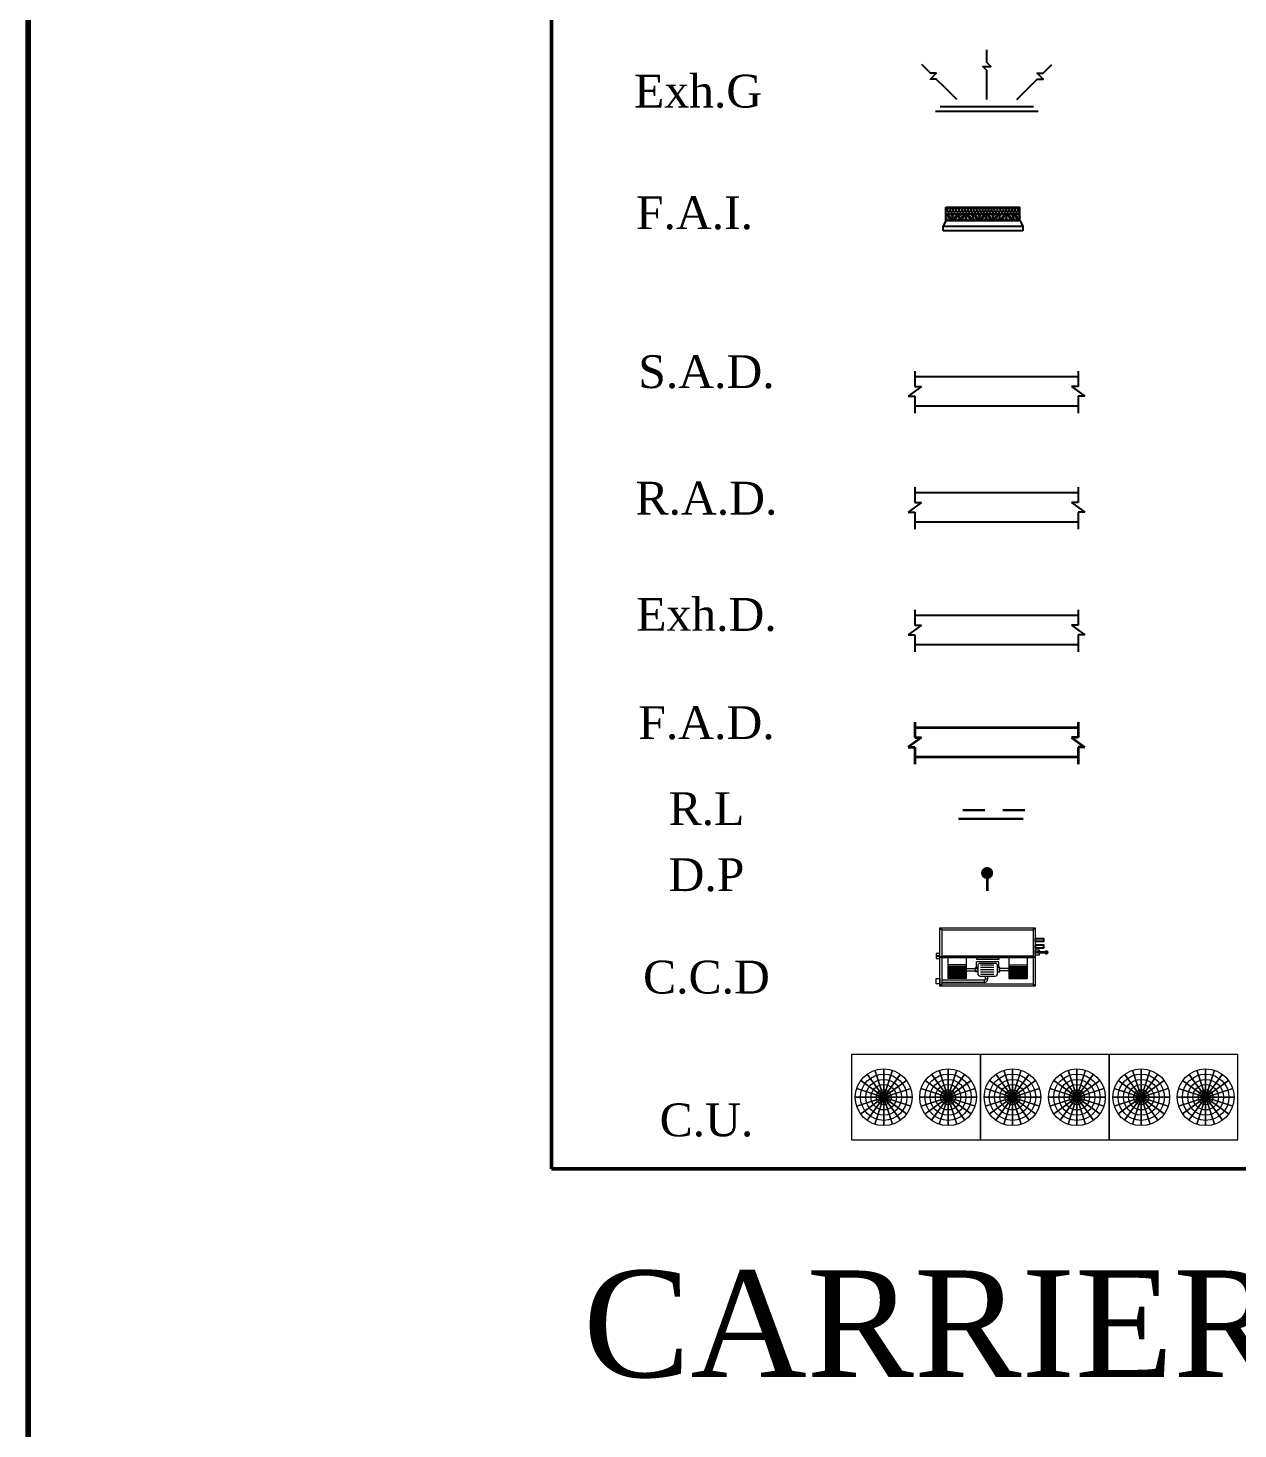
# Model space of a CAD drawing. Extents: x 594 to 813, y 174 to 240.
# Drawn here: x 791.53 to 798.34, y 217 to 224.89 of the extents above; entities that cross this region are included whole.
import ezdxf

# ---------------------------------------------------------------- set-up
doc = ezdxf.new("R2010")
doc.units = 0
doc.header["$MEASUREMENT"] = 0
for name, pattern in [('DASHDOT', [25.4, 12.7, -6.35, 0, -6.35]), ('DASHED', [19.05, 12.7, -6.35]), ('HIDDEN', [0.375, 0.25, -0.125]), ('HIDDEN-Z', [3, 2, -1])]:
    doc.linetypes.add(name, pattern=pattern)
doc.layers.get('0').update_dxf_attribs({"linetype": 'CONTINUOUS', "lineweight": 30})
for name, color, linetype in [('01_AC-EQUIP', 206, 'CONTINUOUS'), ('03_AC-S.DUCT', 5, 'CONTINUOUS'), ('04_AC-R.DUCT', 6, 'CONTINUOUS'), ('AC-GRILLES', 2, 'CONTINUOUS'), ('AC.EQUIPMENT', 31, 'CONTINUOUS'), ('M-CH-WP-R', 40, 'HIDDEN-Z'), ('M-CH-WP-S', 142, 'CONTINUOUS'), ('S-DUCT', 4, 'CONTINUOUS')]:
    doc.layers.add(name, color=color, linetype=linetype)
for name, color, linetype, lineweight in [('04-AC_F.A.DUCT', 4, 'CONTINUOUS', 35), ('A-SHEET-2', 1, 'CONTINUOUS', 50), ('AC-TEXT', 15, 'CONTINUOUS', 30), ('AC.REF(R). PIPING', 94, 'DASHED', 30), ('AC.REF(S). PIPING', 3, 'CONTINUOUS', 30), ('AREA', 42, 'CONTINUOUS', 18), ('UG-BORDER', 20, 'CONTINUOUS', 80), ('WIRRING', 252, 'CONTINUOUS', 13)]:
    doc.layers.add(name, color=color, linetype=linetype, lineweight=lineweight)
doc.styles.add('AC', font='romans.shx', dxfattribs={"height": 0.2})

# ---------------------------------------------------------------- blocks, each defined once
blk = doc.blocks.new('ARR03B')
at = {"color": 21}
blk.add_lwpolyline([(0, 0), (-2, 0), (-3.5, 0), (-4, 0.5), (-4, -0.5), (-4.5, 0), (-6, 0)], dxfattribs=at)
blk = doc.blocks.new('A$C41BB26E9')
at = {"layer": 'AC-GRILLES', "color": 6}
for p, q in [((-0.3, 0), (0.3, 0)), ((-0.33, -0.03), (0.33, -0.03))]:
    blk.add_line(p, q, dxfattribs=at)
at = {"layer": 'AC-GRILLES', "color": 6, "extrusion": (0, 0, -1)}
for p, xscale, yscale, zscale, rotation in [((0, 0.0469), -0.0531601422881067, 0.0531601422843551, -0.0531601422881067, 90), ((0.194, 0.0469), 0.0531601422881824, 0.0531601422881824, -0.0531601422850641, 225), ((-0.194, 0.0469), -0.0531601422881824, 0.0531601422843551, -0.0531601422881824, 134.9999999999999)]:
    blk.add_blockref('ARR03B', p, dxfattribs=dict(at, xscale=xscale, yscale=yscale, zscale=zscale, rotation=rotation))
blk = doc.blocks.new('A$C1B2736B6')
at = {"layer": 'S-DUCT', "lineweight": -2}
for points in [[(-0.3438, 0.0632, -0.070676), (-0.3505, 0.0738, -0.070676), (-0.34, 0.067, -0.226676), (-0.3365, 0.0658, -0.226676), (-0.3353, 0.0623, -0.070676), (-0.3286, 0.0518, -0.070676), (-0.3391, 0.0586, -0.477908)], [(-0.3042, 0.0632, -0.477908), (-0.3089, 0.0586, -0.070676), (-0.3195, 0.0518, -0.070676), (-0.3127, 0.0623, -0.477908), (-0.308, 0.067, -0.070676), (-0.2975, 0.0738, -0.070676)], [(-0.2731, 0.0632, -0.477908), (-0.2778, 0.0586, -0.070676), (-0.2884, 0.0518, -0.070676), (-0.2816, 0.0623, -0.477908), (-0.2769, 0.067, -0.070676), (-0.2664, 0.0738, -0.070676)], [(-0.2505, 0.0632, 0.477908), (-0.2458, 0.0586, 0.070676), (-0.2353, 0.0518, 0.070676), (-0.242, 0.0623, 0.477908), (-0.2467, 0.067, 0.070676), (-0.2573, 0.0738, 0.070676)], [(-0.2194, 0.0632, 0.477908), (-0.2147, 0.0586, 0.070676), (-0.2042, 0.0518, 0.070676), (-0.211, 0.0623, 0.477908), (-0.2157, 0.067, 0.070676), (-0.2262, 0.0738, 0.070676)], [(-0.1799, 0.0632, 0.070676), (-0.1731, 0.0738, 0.070676), (-0.1837, 0.067, 0.226676), (-0.1871, 0.0658, 0.226676), (-0.1884, 0.0623, 0.070676), (-0.1951, 0.0518, 0.070676), (-0.1846, 0.0586, 0.477908)], [(-0.1573, 0.0632, -0.070676), (-0.164, 0.0738, -0.070676), (-0.1535, 0.067, -0.226676), (-0.15, 0.0658, -0.226676), (-0.1488, 0.0623, -0.070676), (-0.142, 0.0518, -0.070676), (-0.1526, 0.0586, -0.477908)], [(-0.1177, 0.0632, -0.477908), (-0.1224, 0.0586, -0.070676), (-0.1329, 0.0518, -0.070676), (-0.1262, 0.0623, -0.477908), (-0.1215, 0.067, -0.070676), (-0.1109, 0.0738, -0.070676)], [(-0.0866, 0.0632, -0.477908), (-0.0913, 0.0586, -0.070676), (-0.1018, 0.0518, -0.070676), (-0.0951, 0.0623, -0.477908), (-0.0904, 0.067, -0.070676), (-0.0799, 0.0738, -0.070676)], [(-0.064, 0.0632, 0.477908), (-0.0593, 0.0586, 0.070676), (-0.0488, 0.0518, 0.070676), (-0.0555, 0.0623, 0.477908), (-0.0602, 0.067, 0.070676), (-0.0707, 0.0738, 0.070676)], [(-0.0329, 0.0632, 0.477908), (-0.0282, 0.0586, 0.070676), (-0.0177, 0.0518, 0.070676), (-0.0244, 0.0623, 0.477908), (-0.0291, 0.067, 0.070676), (-0.0397, 0.0738, 0.070676)]]:
    blk.add_hatch(color=4, dxfattribs=at).paths.add_polyline_path(points)
at = {"layer": 'S-DUCT', "color": 4}
for p, q in [((-0.3544, 0.0472), (-0.3544, 0.1088)), ((-0.3493, 0.0996), (-0.3544, 0.1025)), ((-0.3493, 0.0917), (-0.3544, 0.0888)), ((-0.3534, 0.0783), (-0.3544, 0.0789)), ((-0.3544, 0.0783), (-0.0131, 0.0783)), ((-0.3425, 0.1036), (-0.3493, 0.0996)), ((-0.3493, 0.0996), (-0.3493, 0.0917)), ((-0.3425, 0.0878), (-0.3493, 0.0917)), ((-0.3425, 0.0799), (-0.3453, 0.0783)), ((-0.3425, 0.1088), (-0.3425, 0.1036)), ((-0.3357, 0.0996), (-0.3425, 0.1036)), ((-0.3357, 0.0917), (-0.3425, 0.0878)), ((-0.3425, 0.0878), (-0.3425, 0.0799)), ((-0.3397, 0.0783), (-0.3425, 0.0799)), ((-0.3289, 0.1036), (-0.3357, 0.0996)), ((-0.3357, 0.0996), (-0.3357, 0.0917)), ((-0.3289, 0.0878), (-0.3357, 0.0917)), ((-0.3289, 0.0799), (-0.3316, 0.0783)), ((-0.3289, 0.1088), (-0.3289, 0.1036)), ((-0.322, 0.0996), (-0.3289, 0.1036)), ((-0.322, 0.0917), (-0.3289, 0.0878)), ((-0.3289, 0.0878), (-0.3289, 0.0799)), ((-0.3261, 0.0783), (-0.3289, 0.0799)), ((-0.3152, 0.1036), (-0.322, 0.0996)), ((-0.322, 0.0996), (-0.322, 0.0917)), ((-0.3152, 0.0878), (-0.322, 0.0917)), ((-0.3152, 0.0799), (-0.318, 0.0783)), ((-0.3152, 0.1088), (-0.3152, 0.1036)), ((-0.3084, 0.0996), (-0.3152, 0.1036)), ((-0.3084, 0.0917), (-0.3152, 0.0878)), ((-0.3152, 0.0878), (-0.3152, 0.0799)), ((-0.3125, 0.0783), (-0.3152, 0.0799)), ((-0.3016, 0.1036), (-0.3084, 0.0996)), ((-0.3084, 0.0996), (-0.3084, 0.0917)), ((-0.3016, 0.0878), (-0.3084, 0.0917)), ((-0.3016, 0.0799), (-0.3043, 0.0783)), ((-0.3016, 0.1088), (-0.3016, 0.1036)), ((-0.2948, 0.0996), (-0.3016, 0.1036)), ((-0.2948, 0.0917), (-0.3016, 0.0878)), ((-0.3016, 0.0878), (-0.3016, 0.0799)), ((-0.2988, 0.0783), (-0.3016, 0.0799)), ((-0.2879, 0.1036), (-0.2948, 0.0996)), ((-0.2948, 0.0996), (-0.2948, 0.0917)), ((-0.2879, 0.0878), (-0.2948, 0.0917)), ((-0.2879, 0.0799), (-0.2907, 0.0783)), ((-0.2879, 0.1088), (-0.2879, 0.1036)), ((-0.2811, 0.0996), (-0.2879, 0.1036)), ((-0.2811, 0.0917), (-0.2879, 0.0878)), ((-0.2879, 0.0878), (-0.2879, 0.0799)), ((-0.2852, 0.0783), (-0.2879, 0.0799)), ((-0.2743, 0.1036), (-0.2811, 0.0996)), ((-0.2811, 0.0996), (-0.2811, 0.0917)), ((-0.2743, 0.0878), (-0.2811, 0.0917)), ((-0.2743, 0.0799), (-0.2771, 0.0783)), ((-0.2743, 0.1088), (-0.2743, 0.1036)), ((-0.2675, 0.0996), (-0.2743, 0.1036)), ((-0.2675, 0.0917), (-0.2743, 0.0878)), ((-0.2743, 0.0878), (-0.2743, 0.0799)), ((-0.2715, 0.0783), (-0.2743, 0.0799)), ((-0.2607, 0.1036), (-0.2675, 0.0996)), ((-0.2675, 0.0996), (-0.2675, 0.0917)), ((-0.2607, 0.0878), (-0.2675, 0.0917)), ((-0.2607, 0.0799), (-0.2634, 0.0783)), ((-0.2607, 0.1088), (-0.2607, 0.1036)), ((-0.2538, 0.0996), (-0.2607, 0.1036)), ((-0.2538, 0.0917), (-0.2607, 0.0878)), ((-0.2607, 0.0878), (-0.2607, 0.0799)), ((-0.2579, 0.0783), (-0.2607, 0.0799)), ((-0.247, 0.1036), (-0.2538, 0.0996)), ((-0.2538, 0.0996), (-0.2538, 0.0917)), ((-0.247, 0.0878), (-0.2538, 0.0917)), ((-0.247, 0.0799), (-0.2498, 0.0783)), ((-0.247, 0.1088), (-0.247, 0.1036)), ((-0.2402, 0.0996), (-0.247, 0.1036)), ((-0.2402, 0.0917), (-0.247, 0.0878)), ((-0.247, 0.0878), (-0.247, 0.0799)), ((-0.2443, 0.0783), (-0.247, 0.0799)), ((-0.2334, 0.1036), (-0.2402, 0.0996)), ((-0.2402, 0.0996), (-0.2402, 0.0917)), ((-0.2334, 0.0878), (-0.2402, 0.0917)), ((-0.2334, 0.0799), (-0.2361, 0.0783)), ((-0.2334, 0.1088), (-0.2334, 0.1036)), ((-0.2266, 0.0996), (-0.2334, 0.1036)), ((-0.2266, 0.0917), (-0.2334, 0.0878)), ((-0.2334, 0.0878), (-0.2334, 0.0799)), ((-0.2306, 0.0783), (-0.2334, 0.0799)), ((-0.2197, 0.1036), (-0.2266, 0.0996)), ((-0.2266, 0.0996), (-0.2266, 0.0917)), ((-0.2197, 0.0878), (-0.2266, 0.0917)), ((-0.2197, 0.0799), (-0.2225, 0.0783)), ((-0.2197, 0.1088), (-0.2197, 0.1036)), ((-0.2129, 0.0996), (-0.2197, 0.1036)), ((-0.2129, 0.0917), (-0.2197, 0.0878)), ((-0.2197, 0.0878), (-0.2197, 0.0799)), ((-0.217, 0.0783), (-0.2197, 0.0799)), ((-0.2061, 0.1036), (-0.2129, 0.0996)), ((-0.2129, 0.0996), (-0.2129, 0.0917)), ((-0.2061, 0.0878), (-0.2129, 0.0917)), ((-0.2061, 0.0799), (-0.2089, 0.0783)), ((-0.2061, 0.1088), (-0.2061, 0.1036)), ((-0.1993, 0.0996), (-0.2061, 0.1036)), ((-0.1993, 0.0917), (-0.2061, 0.0878)), ((-0.2061, 0.0878), (-0.2061, 0.0799)), ((-0.2033, 0.0783), (-0.2061, 0.0799)), ((-0.1925, 0.1036), (-0.1993, 0.0996)), ((-0.1993, 0.0996), (-0.1993, 0.0917)), ((-0.1925, 0.0878), (-0.1993, 0.0917)), ((-0.1925, 0.0799), (-0.1952, 0.0783)), ((-0.1925, 0.1088), (-0.1925, 0.1036)), ((-0.1856, 0.0996), (-0.1925, 0.1036)), ((-0.1856, 0.0917), (-0.1925, 0.0878)), ((-0.1925, 0.0878), (-0.1925, 0.0799)), ((-0.1897, 0.0783), (-0.1925, 0.0799)), ((-0.1788, 0.1036), (-0.1856, 0.0996)), ((-0.1856, 0.0996), (-0.1856, 0.0917)), ((-0.1788, 0.0878), (-0.1856, 0.0917)), ((-0.1788, 0.0799), (-0.1816, 0.0783)), ((-0.1788, 0.1088), (-0.1788, 0.1036)), ((-0.172, 0.0996), (-0.1788, 0.1036)), ((-0.172, 0.0917), (-0.1788, 0.0878)), ((-0.1788, 0.0878), (-0.1788, 0.0799)), ((-0.1761, 0.0783), (-0.1788, 0.0799)), ((-0.1652, 0.1036), (-0.172, 0.0996)), ((-0.172, 0.0996), (-0.172, 0.0917)), ((-0.1652, 0.0878), (-0.172, 0.0917)), ((-0.1652, 0.0799), (-0.1679, 0.0783)), ((-0.1652, 0.1088), (-0.1652, 0.1036)), ((-0.1584, 0.0996), (-0.1652, 0.1036)), ((-0.1584, 0.0917), (-0.1652, 0.0878)), ((-0.1652, 0.0878), (-0.1652, 0.0799)), ((-0.1624, 0.0783), (-0.1652, 0.0799)), ((-0.1515, 0.1036), (-0.1584, 0.0996)), ((-0.1584, 0.0996), (-0.1584, 0.0917)), ((-0.1515, 0.0878), (-0.1584, 0.0917)), ((-0.1515, 0.0799), (-0.1543, 0.0783)), ((-0.1515, 0.1088), (-0.1515, 0.1036)), ((-0.1447, 0.0996), (-0.1515, 0.1036)), ((-0.1447, 0.0917), (-0.1515, 0.0878)), ((-0.1515, 0.0878), (-0.1515, 0.0799)), ((-0.1488, 0.0783), (-0.1515, 0.0799)), ((-0.1379, 0.1036), (-0.1447, 0.0996)), ((-0.1447, 0.0996), (-0.1447, 0.0917)), ((-0.1379, 0.0878), (-0.1447, 0.0917)), ((-0.1379, 0.0799), (-0.1407, 0.0783)), ((-0.1379, 0.1088), (-0.1379, 0.1036)), ((-0.1311, 0.0996), (-0.1379, 0.1036)), ((-0.1311, 0.0917), (-0.1379, 0.0878)), ((-0.1379, 0.0878), (-0.1379, 0.0799)), ((-0.1351, 0.0783), (-0.1379, 0.0799)), ((-0.1243, 0.1036), (-0.1311, 0.0996)), ((-0.1311, 0.0996), (-0.1311, 0.0917)), ((-0.1243, 0.0878), (-0.1311, 0.0917)), ((-0.1243, 0.0799), (-0.127, 0.0783)), ((-0.1243, 0.1088), (-0.1243, 0.1036)), ((-0.1174, 0.0996), (-0.1243, 0.1036)), ((-0.1174, 0.0917), (-0.1243, 0.0878)), ((-0.1243, 0.0878), (-0.1243, 0.0799)), ((-0.1215, 0.0783), (-0.1243, 0.0799)), ((-0.1106, 0.1036), (-0.1174, 0.0996)), ((-0.1174, 0.0996), (-0.1174, 0.0917)), ((-0.1106, 0.0878), (-0.1174, 0.0917)), ((-0.1106, 0.0799), (-0.1134, 0.0783)), ((-0.1106, 0.1088), (-0.1106, 0.1036)), ((-0.1038, 0.0996), (-0.1106, 0.1036)), ((-0.1038, 0.0917), (-0.1106, 0.0878)), ((-0.1106, 0.0878), (-0.1106, 0.0799)), ((-0.1079, 0.0783), (-0.1106, 0.0799)), ((-0.097, 0.1036), (-0.1038, 0.0996)), ((-0.1038, 0.0996), (-0.1038, 0.0917)), ((-0.097, 0.0878), (-0.1038, 0.0917)), ((-0.097, 0.0799), (-0.0997, 0.0783)), ((-0.097, 0.1088), (-0.097, 0.1036)), ((-0.0902, 0.0996), (-0.097, 0.1036)), ((-0.0902, 0.0917), (-0.097, 0.0878)), ((-0.097, 0.0878), (-0.097, 0.0799)), ((-0.0942, 0.0783), (-0.097, 0.0799)), ((-0.0833, 0.1036), (-0.0902, 0.0996)), ((-0.0902, 0.0996), (-0.0902, 0.0917)), ((-0.0833, 0.0878), (-0.0902, 0.0917)), ((-0.0833, 0.0799), (-0.0861, 0.0783)), ((-0.0833, 0.1088), (-0.0833, 0.1036)), ((-0.0765, 0.0996), (-0.0833, 0.1036)), ((-0.0765, 0.0917), (-0.0833, 0.0878)), ((-0.0833, 0.0878), (-0.0833, 0.0799)), ((-0.0806, 0.0783), (-0.0833, 0.0799)), ((-0.0697, 0.1036), (-0.0765, 0.0996)), ((-0.0765, 0.0996), (-0.0765, 0.0917)), ((-0.0697, 0.0878), (-0.0765, 0.0917)), ((-0.0697, 0.0799), (-0.0725, 0.0783)), ((-0.0697, 0.1088), (-0.0697, 0.1036)), ((-0.0629, 0.0996), (-0.0697, 0.1036)), ((-0.0629, 0.0917), (-0.0697, 0.0878)), ((-0.0697, 0.0878), (-0.0697, 0.0799)), ((-0.0669, 0.0783), (-0.0697, 0.0799)), ((-0.0561, 0.1036), (-0.0629, 0.0996)), ((-0.0629, 0.0996), (-0.0629, 0.0917)), ((-0.0561, 0.0878), (-0.0629, 0.0917)), ((-0.0561, 0.0799), (-0.0588, 0.0783)), ((-0.0561, 0.1088), (-0.0561, 0.1036)), ((-0.0492, 0.0996), (-0.0561, 0.1036)), ((-0.0492, 0.0917), (-0.0561, 0.0878)), ((-0.0561, 0.0878), (-0.0561, 0.0799)), ((-0.0533, 0.0783), (-0.0561, 0.0799)), ((-0.0424, 0.1036), (-0.0492, 0.0996)), ((-0.0492, 0.0996), (-0.0492, 0.0917)), ((-0.0424, 0.0878), (-0.0492, 0.0917)), ((-0.0424, 0.0799), (-0.0452, 0.0783)), ((-0.0424, 0.1088), (-0.0424, 0.1036)), ((-0.0356, 0.0996), (-0.0424, 0.1036)), ((-0.0356, 0.0917), (-0.0424, 0.0878)), ((-0.0424, 0.0878), (-0.0424, 0.0799)), ((-0.0397, 0.0783), (-0.0424, 0.0799)), ((-0.0288, 0.1036), (-0.0356, 0.0996)), ((-0.0356, 0.0996), (-0.0356, 0.0917)), ((-0.0288, 0.0878), (-0.0356, 0.0917)), ((-0.0288, 0.0799), (-0.0315, 0.0783)), ((-0.0288, 0.1088), (-0.0288, 0.1036)), ((-0.022, 0.0996), (-0.0288, 0.1036)), ((-0.022, 0.0917), (-0.0288, 0.0878)), ((-0.0288, 0.0878), (-0.0288, 0.0799)), ((-0.026, 0.0783), (-0.0288, 0.0799)), ((-0.0151, 0.1036), (-0.022, 0.0996)), ((-0.022, 0.0996), (-0.022, 0.0917)), ((-0.0151, 0.0878), (-0.022, 0.0917)), ((-0.0151, 0.0799), (-0.0179, 0.0783)), ((-0.0151, 0.1088), (-0.0151, 0.1036)), ((-0.0131, 0.1024), (-0.0151, 0.1036)), ((-0.0131, 0.089), (-0.0151, 0.0878)), ((-0.0151, 0.0878), (-0.0151, 0.0799)), ((-0.0131, 0.0788), (-0.0151, 0.0799)), ((-0.0131, 0.0472), (-0.0131, 0.1088)), ((-0.3544, 0.0472), (-0.3675, 0.021)), ((-0.3675, 0), (-0.3675, 0.021)), ((-0.3675, 0.021), (0, 0.021)), ((0, 0), (-0.3675, 0)), ((-0.0131, 0.0472), (-0.3544, 0.0472)), ((-0.0131, 0.0472), (0, 0.021)), ((0, 0.021), (0, 0))]:
    blk.add_line(p, q, dxfattribs=at)
at = {"layer": 'S-DUCT', "color": 4, "lineweight": -2}
for p, q in [((-0.3544, 0.1088), (-0.0131, 0.1088)), ((-0.3544, 0.0783), (-0.0137, 0.0783)), ((-0.3544, 0.0472), (-0.0137, 0.0472)), ((-0.2002, 0.0472), (-0.0137, 0.0472))]:
    blk.add_line(p, q, dxfattribs=at)
at = {"layer": 'S-DUCT', "color": 4, "lineweight": -2, "ltscale": 0.2}
for p, q in [((-0.1997, 0.0472), (-0.3544, 0.0472)), ((-0.0137, 0.0472), (-0.2002, 0.0472)), ((-0.0137, 0.0472), (-0.2002, 0.0472))]:
    blk.add_line(p, q, dxfattribs=at)
at = {"layer": 'S-DUCT', "color": 4, "lineweight": -2}
for centre in [(-0.3396, 0.0628), (-0.3085, 0.0628), (-0.2774, 0.0628), (-0.2463, 0.0628), (-0.2152, 0.0628), (-0.1841, 0.0628), (-0.153, 0.0628), (-0.1219, 0.0628), (-0.0908, 0.0628), (-0.0598, 0.0628), (-0.0287, 0.0628)]:
    blk.add_circle(centre, 0.0155, dxfattribs=at)
for centre, radius, start, end in [((-0.3101, 0.0923), 0.0445, 204.54997, 220.72086), ((-0.369, 0.0333), 0.0445, 49.27914, 65.45003), ((-0.3396, 0.0628), 0.00427, 353.91298, 96.08702), ((-0.3085, 0.0628), 0.00427, 83.91298, 186.08702), ((-0.279, 0.0333), 0.0445, 114.54997, 130.72086), ((-0.3379, 0.0923), 0.0445, 319.27914, 335.45003), ((-0.2774, 0.0628), 0.00427, 83.91298, 186.08702), ((-0.2479, 0.0333), 0.0445, 114.54997, 130.72086), ((-0.3069, 0.0923), 0.0445, 319.27914, 335.45003), ((-0.2758, 0.0333), 0.0445, 49.27914, 65.45003), ((-0.2168, 0.0923), 0.0445, 204.54997, 220.72086), ((-0.2463, 0.0628), 0.00427, 353.91298, 96.08702), ((-0.2447, 0.0333), 0.0445, 49.27914, 65.45003), ((-0.1857, 0.0923), 0.0445, 204.54997, 220.72086), ((-0.2152, 0.0628), 0.00427, 353.91298, 96.08702), ((-0.1841, 0.0628), 0.00427, 83.91298, 186.08702), ((-0.1546, 0.0333), 0.0445, 114.54997, 130.72086), ((-0.2136, 0.0923), 0.0445, 319.27914, 335.45003), ((-0.1235, 0.0923), 0.0445, 204.54997, 220.72086), ((-0.1825, 0.0333), 0.0445, 49.27914, 65.45003), ((-0.153, 0.0628), 0.00427, 353.91298, 96.08702), ((-0.1219, 0.0628), 0.00427, 83.91298, 186.08702), ((-0.0925, 0.0333), 0.0445, 114.54997, 130.72086), ((-0.1514, 0.0923), 0.0445, 319.27914, 335.45003), ((-0.0908, 0.0628), 0.00427, 83.91298, 186.08702), ((-0.0614, 0.0333), 0.0445, 114.54997, 130.72086), ((-0.1203, 0.0923), 0.0445, 319.27914, 335.45003), ((-0.0892, 0.0333), 0.0445, 49.27914, 65.45003), ((-0.0303, 0.0923), 0.0445, 204.54997, 220.72086), ((-0.0598, 0.0628), 0.00427, 353.91298, 96.08702), ((-0.0581, 0.0333), 0.0445, 49.27914, 65.45003), ((0.0008, 0.0923), 0.0445, 204.54997, 220.72086), ((-0.0287, 0.0628), 0.00427, 353.91298, 96.08702), ((-0.3396, 0.0628), 0.00427, 173.91298, 276.08702), ((-0.3101, 0.0923), 0.0445, 229.27914, 245.45003), ((-0.369, 0.0333), 0.0445, 24.54997, 40.72086), ((-0.279, 0.0333), 0.0445, 139.27914, 155.45003), ((-0.3379, 0.0923), 0.0445, 294.54997, 310.72086), ((-0.3085, 0.0628), 0.00427, 263.91298, 6.08702), ((-0.2479, 0.0333), 0.0445, 139.27914, 155.45003), ((-0.3069, 0.0923), 0.0445, 294.54997, 310.72086), ((-0.2774, 0.0628), 0.00427, 263.91298, 6.08702), ((-0.2463, 0.0628), 0.00427, 173.91298, 276.08702), ((-0.2168, 0.0923), 0.0445, 229.27914, 245.45003), ((-0.2758, 0.0333), 0.0445, 24.54997, 40.72086), ((-0.2152, 0.0628), 0.00427, 173.91298, 276.08702), ((-0.1857, 0.0923), 0.0445, 229.27914, 245.45003), ((-0.2447, 0.0333), 0.0445, 24.54997, 40.72086), ((-0.1546, 0.0333), 0.0445, 139.27914, 155.45003), ((-0.2136, 0.0923), 0.0445, 294.54997, 310.72086), ((-0.1841, 0.0628), 0.00427, 263.91298, 6.08702), ((-0.153, 0.0628), 0.00427, 173.91298, 276.08702), ((-0.1235, 0.0923), 0.0445, 229.27914, 245.45003), ((-0.1825, 0.0333), 0.0445, 24.54997, 40.72086), ((-0.0925, 0.0333), 0.0445, 139.27914, 155.45003), ((-0.1514, 0.0923), 0.0445, 294.54997, 310.72086), ((-0.1219, 0.0628), 0.00427, 263.91298, 6.08702), ((-0.0614, 0.0333), 0.0445, 139.27914, 155.45003), ((-0.1203, 0.0923), 0.0445, 294.54997, 310.72086), ((-0.0908, 0.0628), 0.00427, 263.91298, 6.08702), ((-0.0598, 0.0628), 0.00427, 173.91298, 276.08702), ((-0.0303, 0.0923), 0.0445, 229.27914, 245.45003), ((-0.0892, 0.0333), 0.0445, 24.54997, 40.72086), ((-0.0287, 0.0628), 0.00427, 173.91298, 276.08702), ((0.0008, 0.0923), 0.0445, 229.27914, 245.45003), ((-0.0581, 0.0333), 0.0445, 24.54997, 40.72086)]:
    blk.add_arc(centre, radius, start, end, dxfattribs=at)
blk = doc.blocks.new('A$C79D946D2')
at = {"layer": '01_AC-EQUIP', "color": 1, "lineweight": 20}
for p, q in [((0.071, 0.696), (0.05, 0.696)), ((0.06, 0.703), (0.06, 0.689)), ((1.175, 0.696), (1.196, 0.696)), ((1.186, 0.703), (1.186, 0.689)), ((1.199, 0.355), (0.046, 0.355)), ((0.071, 0.355), (0.05, 0.355)), ((0.06, 0.362), (0.06, 0.348)), ((1.173, 0.365), (0.073, 0.365)), ((1.173, 0.345), (0.073, 0.345)), ((0.142, 0.345), (0.142, 0.094)), ((0.363, 0.345), (0.363, 0.094)), ((0.49, 0.345), (0.49, 0.324)), ((0.757, 0.345), (0.757, 0.324)), ((0.882, 0.345), (0.882, 0.094)), ((1.104, 0.345), (1.104, 0.094)), ((1.175, 0.355), (1.196, 0.355)), ((1.186, 0.362), (1.186, 0.348)), ((0.363, 0.262), (0.142, 0.262)), ((0.363, 0.241), (0.142, 0.241)), ((0.363, 0.224), (0.142, 0.224)), ((0.363, 0.213), (0.142, 0.213)), ((0.363, 0.203), (0.142, 0.203)), ((0.363, 0.192), (0.142, 0.192)), ((0.363, 0.183), (0.142, 0.183)), ((0.363, 0.175), (0.142, 0.175)), ((0.363, 0.215), (0.503, 0.215)), ((0.363, 0.187), (0.503, 0.187)), ((0.757, 0.324), (0.49, 0.324)), ((0.757, 0.295), (0.49, 0.295)), ((0.49, 0.227), (0.49, 0.295)), ((0.536, 0.261), (0.7, 0.261)), ((0.536, 0.233), (0.7, 0.233)), ((0.536, 0.205), (0.7, 0.205)), ((0.536, 0.177), (0.7, 0.177)), ((0.757, 0.227), (0.757, 0.295)), ((0.882, 0.215), (0.77, 0.215)), ((0.882, 0.187), (0.77, 0.187)), ((0.882, 0.262), (1.104, 0.262)), ((0.882, 0.241), (1.104, 0.241)), ((0.882, 0.224), (1.104, 0.224)), ((0.882, 0.213), (1.104, 0.213)), ((0.882, 0.203), (1.104, 0.203)), ((0.882, 0.192), (1.104, 0.192)), ((0.882, 0.183), (1.104, 0.183)), ((0.882, 0.175), (1.104, 0.175)), ((0.046, 0.076), (0.046, 0.076)), ((0.046, 0.048), (0.046, 0.048)), ((0.071, 0.016), (0.05, 0.016)), ((0.06, 0.023), (0.06, 0.009)), ((0.582, 0.076), (0.073, 0.076)), ((0.582, 0.048), (0.073, 0.048)), ((0.363, 0.165), (0.142, 0.165)), ((0.363, 0.154), (0.142, 0.154)), ((0.363, 0.144), (0.142, 0.144)), ((0.363, 0.135), (0.142, 0.135)), ((0.363, 0.127), (0.142, 0.127)), ((0.363, 0.12), (0.142, 0.12)), ((0.363, 0.115), (0.142, 0.115)), ((0.363, 0.11), (0.142, 0.11)), ((0.363, 0.107), (0.142, 0.107)), ((0.363, 0.103), (0.142, 0.103)), ((0.363, 0.1), (0.142, 0.1)), ((0.363, 0.098), (0.142, 0.098)), ((0.363, 0.094), (0.142, 0.094)), ((0.536, 0.149), (0.7, 0.149)), ((0.582, 0.076), (0.582, 0.048)), ((0.596, 0.09), (0.596, 0.124)), ((0.596, 0.09), (0.624, 0.09)), ((0.624, 0.09), (0.624, 0.124)), ((0.882, 0.165), (1.104, 0.165)), ((0.882, 0.154), (1.104, 0.154)), ((0.882, 0.144), (1.104, 0.144)), ((0.882, 0.135), (1.104, 0.135)), ((0.882, 0.127), (1.104, 0.127)), ((0.882, 0.12), (1.104, 0.12)), ((0.882, 0.115), (1.104, 0.115)), ((0.882, 0.11), (1.104, 0.11)), ((0.882, 0.107), (1.104, 0.107)), ((0.882, 0.103), (1.104, 0.103)), ((0.882, 0.1), (1.104, 0.1)), ((0.882, 0.098), (1.104, 0.098)), ((0.882, 0.094), (1.104, 0.094)), ((1.175, 0.016), (1.196, 0.016)), ((1.186, 0.023), (1.186, 0.009))]:
    blk.add_line(p, q, dxfattribs=at)
at = {"layer": '01_AC-EQUIP', "color": 1, "linetype": 'DASHDOT', "lineweight": 20}
for p, q in [((0.363, 0.175), (0.142, 0.175)), ((0.882, 0.175), (1.104, 0.175))]:
    blk.add_line(p, q, dxfattribs=at)
at = {"layer": '01_AC-EQUIP', "color": 1, "lineweight": 20}
for points in [[(1.199, 0.71), (1.199, 0), (0.046, 0), (0.046, 0.71)], [(0.046, 0.365), (0.046, 0.71), (1.199, 0.71), (1.199, 0.365)], [(0.073, 0.365), (0.073, 0.684), (1.173, 0.684), (1.173, 0.365)], [(1.173, 0.345), (1.173, 0.027), (0.073, 0.027), (0.073, 0.345)]]:
    blk.add_lwpolyline(points, dxfattribs=at)
for points in [[(0, 0.335), (0.046, 0.335), (0.046, 0.398), (0, 0.398)], [(1.246, 0.378), (1.199, 0.378), (1.199, 0.441), (1.246, 0.441)], [(0.503, 0.175), (0.477, 0.175), (0.477, 0.227), (0.503, 0.227)], [(0.744, 0.175), (0.77, 0.175), (0.77, 0.227), (0.744, 0.227)], [(0, 0.095), (0.046, 0.095), (0.046, 0.032), (0, 0.032)]]:
    blk.add_lwpolyline(points, close=True, dxfattribs=at)
blk.add_lwpolyline([(0.531, 0.124), (0.716, 0.124, 0.414214), (0.744, 0.152), (0.744, 0.25, 0.414214), (0.716, 0.278), (0.531, 0.278, 0.414214), (0.503, 0.25), (0.503, 0.152, 0.414214)], format="xyb", close=True, dxfattribs=at)
for centre in [(0.023, 0.368), (1.223, 0.411)]:
    blk.add_circle(centre, 0.0098, dxfattribs=at)
for radius in [0.014, 0.042]:
    blk.add_arc((0.582, 0.09), radius, 270.0006, 0.0006, dxfattribs=at)
at = {"layer": '01_AC-EQUIP', "color": 1, "lineweight": 20, "extrusion": (0, 0, -1)}
for centre, major_axis, start_param, end_param in [((0.06, 0.696), (0.00835, 0), 4.712389, 10.995574), ((0.06, 0.696), (0.00474, 0), -1.570796, 4.712389), ((0.06, 0.355), (0.00835, 0), 4.712389, 10.995574), ((0.06, 0.355), (0.00474, 0), -1.570796, 4.712389), ((0.06, 0.016), (0.00835, 0), 4.712389, 10.995574), ((0.06, 0.016), (0.00474, 0), -1.570796, 4.712389)]:
    blk.add_ellipse(centre, major_axis=major_axis, ratio=0.646018, start_param=start_param, end_param=end_param, dxfattribs=at)
at = {"layer": '01_AC-EQUIP', "color": 1, "lineweight": 20}
for centre, major_axis, start_param, end_param in [((1.186, 0.696), (-0.00835, 0), 4.712389, 10.995574), ((1.186, 0.696), (-0.00474, 0), -1.570796, 4.712389), ((1.186, 0.355), (-0.00835, 0), 4.712389, 10.995574), ((1.186, 0.355), (-0.00474, 0), -1.570796, 4.712389), ((1.186, 0.016), (-0.00835, 0), 4.712389, 10.995574), ((1.186, 0.016), (-0.00474, 0), -1.570796, 4.712389)]:
    blk.add_ellipse(centre, major_axis=major_axis, ratio=0.646018, start_param=start_param, end_param=end_param, dxfattribs=at)
at = {"layer": '04-AC_F.A.DUCT', "color": 4}
blk.add_line((1.334, 0.411), (1.223, 0.411), dxfattribs=at)
at = {"layer": '04-AC_F.A.DUCT', "color": 4, "const_width": 0.0265}
blk.add_lwpolyline([(1.332, 0.424, 1), (1.337, 0.398, 1)], format="xyb", close=True, dxfattribs=at)
at = {"layer": 'M-CH-WP-R', "color": 6, "linetype": 'ByBlock', "ltscale": 1.5}
blk.add_lwpolyline([(1.199, 0.577), (1.199, 0.545), (1.305, 0.545), (1.305, 0.577)], close=True, dxfattribs=at)
at = {"layer": 'M-CH-WP-S', "color": 5, "linetype": 'ByBlock', "ltscale": 1.5}
blk.add_lwpolyline([(1.199, 0.498), (1.199, 0.466), (1.305, 0.466), (1.305, 0.498)], close=True, dxfattribs=at)
blk = doc.blocks.new('WEWE')
at = {"layer": '04-AC_F.A.DUCT', "lineweight": 0}
for p, q in [((1045.926, -331.56), (1045.516, -332.124)), ((1045.926, -332.124), (1045.516, -331.56)), ((1045.516, -332.124), (1045.926, -331.56)), ((1045.516, -331.56), (1045.926, -332.124)), ((1045.829, -331.51), (1045.613, -332.174)), ((1045.829, -332.174), (1045.613, -331.51)), ((1045.613, -332.174), (1045.829, -331.51)), ((1045.613, -331.51), (1045.829, -332.174)), ((1045.721, -331.493), (1045.721, -332.191)), ((1045.721, -332.191), (1045.721, -331.493)), ((1046.053, -331.734), (1045.389, -331.95)), ((1046.053, -331.95), (1045.389, -331.734)), ((1045.389, -331.95), (1046.053, -331.734)), ((1045.389, -331.734), (1046.053, -331.95)), ((1046.003, -331.637), (1045.438, -332.047)), ((1046.003, -332.047), (1045.438, -331.637)), ((1045.438, -332.047), (1046.003, -331.637)), ((1045.438, -331.637), (1046.003, -332.047)), ((1046.07, -331.842), (1045.372, -331.842)), ((1045.372, -331.842), (1046.07, -331.842))]:
    blk.add_line(p, q, dxfattribs=at)
for radius in [0.349, 0.285, 0.22, 0.156, 0.0916, 0.0273]:
    blk.add_circle((1045.721, -331.842), radius, dxfattribs=at)
blk = doc.blocks.new('SSF')
at = {"layer": 'WIRRING', "color": 3, "ltscale": 0.02}
blk.add_lwpolyline([(1050.662, -334.494), (1049.212, -334.494), (1049.212, -335.454), (1050.662, -335.454)], close=True, dxfattribs=at)
at = {"layer": 'AREA', "color": 34, "xscale": 0.9159688019650049, "yscale": 0.9159688019650049, "zscale": 0.9159688019650049}
for p in [(91.726, -31.018), (92.451, -31.018)]:
    blk.add_blockref('WEWE', p, dxfattribs=at)
blk = doc.blocks.new('eddddddddddddddddddddd')
at = {"layer": 'AC.REF(S). PIPING'}
for p in [(-155.936, 698.201, -0.027), (-154.486, 698.201, -0.027), (-153.036, 698.201, -0.027)]:
    blk.add_blockref('SSF', p, dxfattribs=at)

msp = doc.modelspace()

# ---------------------------------------------------------------- linework, layer by layer
at = {"layer": '03_AC-S.DUCT'}
for p, q in [((796.5224, 222.9557), (796.5224, 222.8699)), ((796.5224, 222.9249), (797.4427, 222.9249)), ((797.4427, 222.9557), (797.4427, 222.8699)), ((796.5599, 222.8699), (796.4848, 222.8149)), ((796.5224, 222.8699), (796.5599, 222.8699)), ((797.4427, 222.8699), (797.4052, 222.8699)), ((797.4052, 222.8699), (797.4802, 222.8149)), ((796.4848, 222.8149), (796.5224, 222.8149)), ((796.5224, 222.8149), (796.5224, 222.7186)), ((796.5224, 222.7599), (797.4427, 222.7599)), ((797.4427, 222.8149), (797.4427, 222.7186)), ((797.4802, 222.8149), (797.4427, 222.8149))]:
    msp.add_line(p, q, dxfattribs=at)
at = {"layer": '04-AC_F.A.DUCT'}
for p, q in [((796.5224, 220.9803), (796.5224, 220.8944)), ((796.5224, 220.9494), (797.4427, 220.9494)), ((797.4427, 220.9803), (797.4427, 220.8944)), ((796.5599, 220.8944), (796.4848, 220.8394)), ((796.5224, 220.8944), (796.5599, 220.8944)), ((797.4427, 220.8944), (797.4052, 220.8944)), ((797.4052, 220.8944), (797.4802, 220.8394)), ((796.4848, 220.8394), (796.5224, 220.8394)), ((796.5224, 220.8394), (796.5224, 220.7431)), ((796.5224, 220.7844), (797.4427, 220.7844)), ((797.4427, 220.8394), (797.4427, 220.7431)), ((797.4802, 220.8394), (797.4427, 220.8394))]:
    msp.add_line(p, q, dxfattribs=at)
at = {"layer": '04-AC_F.A.DUCT', "color": 51}
msp.add_line((796.9296, 220.1313), (796.9296, 220.0314), dxfattribs=at)
at = {"layer": '04-AC_F.A.DUCT', "color": 51, "const_width": 0.0337}
msp.add_lwpolyline([(796.9296, 220.1481, 1), (796.9296, 220.1144, 1)], format="xyb", close=True, dxfattribs=at)
at = {"layer": '04_AC-R.DUCT', "color": 6}
for p, q in [((796.5224, 222.3031), (796.5224, 222.2173)), ((796.5224, 222.2722), (797.4427, 222.2722)), ((797.4427, 222.3031), (797.4427, 222.2173)), ((796.5599, 222.2173), (796.4848, 222.1623)), ((796.5224, 222.2173), (796.5599, 222.2173)), ((797.4427, 222.2173), (797.4052, 222.2173)), ((797.4052, 222.2173), (797.4802, 222.1623)), ((796.4848, 222.1623), (796.5224, 222.1623)), ((796.5224, 222.1623), (796.5224, 222.066)), ((797.4427, 222.1623), (797.4427, 222.066)), ((797.4802, 222.1623), (797.4427, 222.1623)), ((796.5224, 222.1073), (797.4427, 222.1073))]:
    msp.add_line(p, q, dxfattribs=at)
at = {"layer": '04_AC-R.DUCT', "color": 1}
for p, q in [((796.5224, 221.6129), (796.5224, 221.527)), ((796.5224, 221.582), (797.4427, 221.582)), ((797.4427, 221.6129), (797.4427, 221.527)), ((796.5599, 221.527), (796.4848, 221.472)), ((796.5224, 221.527), (796.5599, 221.527)), ((797.4427, 221.527), (797.4052, 221.527)), ((797.4052, 221.527), (797.4802, 221.472)), ((796.4848, 221.472), (796.5224, 221.472)), ((796.5224, 221.472), (796.5224, 221.3757)), ((796.5224, 221.4171), (797.4427, 221.4171)), ((797.4427, 221.472), (797.4427, 221.3757)), ((797.4802, 221.472), (797.4427, 221.472))]:
    msp.add_line(p, q, dxfattribs=at)
at = {"layer": 'A-SHEET-2', "color": 7, "linetype": 'ByBlock', "ltscale": 0.05}
msp.add_lwpolyline([(794.4764, 218.4668), (805.3191, 218.4668), (805.3191, 236.701), (794.4764, 236.701)], close=True, dxfattribs=at)
at = {"layer": 'AC.REF(R). PIPING', "linetype": 'HIDDEN', "ltscale": 0.5}
msp.add_line((797.1426, 220.4842), (796.7679, 220.4842), dxfattribs=at)
at = {"layer": 'AC.REF(S). PIPING'}
msp.add_line((797.1326, 220.4362), (796.7679, 220.4362), dxfattribs=at)
at = {"layer": 'UG-BORDER', "color": 7}
msp.add_line((791.5302, 174.1989), (791.5302, 240.09), dxfattribs=at)

# ---------------------------------------------------------------- block references
at = {"layer": '01_AC-EQUIP', "linetype": 'Continuous', "xscale": 0.4647887323999384, "yscale": 0.4647887323999384, "zscale": 0.4647887323999384}
msp.add_blockref('A$C79D946D2', (796.6428, 219.4936), dxfattribs=at)
at = {"layer": '01_AC-EQUIP', "color": 1, "lineweight": 20, "xscale": 0.5, "yscale": 0.5, "zscale": 0.5}
msp.add_blockref('eddddddddddddddddddddd', (349.5285, 37.2562, 0.0134), dxfattribs=at)
at = {"layer": 'AC-GRILLES', "xscale": -0.873477377190648, "yscale": 0.873477377190648, "zscale": 0.873477377190576}
msp.add_blockref('A$C41BB26E9', (796.9278, 224.4438), dxfattribs=at)
at = {"layer": 'AC.EQUIPMENT', "xscale": 1.218702918254624, "yscale": 1.218702918254624, "zscale": 1.218702918254624}
msp.add_blockref('A$C1B2736B6', (797.1299, 223.7457), dxfattribs=at)

# ---------------------------------------------------------------- texts
at = {"layer": 'A-SHEET-2', "ltscale": 0.05, "char_height": 0.111281, "width": 4.995791, "attachment_point": 7, "style": 'AC'}
for s, insert in [('\\pxqc;{\\fTimes New Roman|b0|i0|c0|p18;\\H1.661x;Exh.G}', (792.8046, 224.4355)), ('\\pxqc;{\\fTimes New Roman|b0|i0|c0|p18;\\H1.661x;F.A.I.}', (792.7843, 223.751)), ('\\pxqc;{\\fTimes New Roman|b0|i0|c0|p18;\\H1.661x;S.A.D.\\A1;\\H0.60205x; }', (792.8517, 222.8568)), ('\\pxqc;{\\fTimes New Roman|b0|i0|c0|p18;\\H1.661x;R.A.D.\\A1;\\H0.60205x; }', (792.8517, 222.1445)), ('\\pxqc;{\\fTimes New Roman|b0|i0|c0|p18;\\H1.661x;Exh.D.}', (792.8517, 221.4904)), ('\\pxqc;{\\fTimes New Roman|b0|i0|c0|p18;\\H1.661x;F.A.D.\\A1;\\H0.60205x; }', (792.8517, 220.8813)), ('\\pxqc;{\\fTimes New Roman|b0|i0|c0|p18;\\H1.661x;R.L}', (792.8517, 220.3973)), ('\\pxqc;{\\fTimes New Roman|b0|i0|c0|p18;\\H1.661x;D.P}', (792.8517, 220.0256)), ('\\pxqc;{\\fTimes New Roman|b0|i0|c0|p18;\\H1.661x;C.C.D}', (792.8517, 219.4493)), ('\\pxqc;{\\fTimes New Roman|b0|i0|c0|p18;\\H1.661x;C.U.}', (792.8517, 218.6456))]:
    msp.add_mtext(s, dxfattribs=dict(at, insert=insert))
at = {"layer": 'AC-TEXT', "color": 34, "linetype": 'Continuous', "insert": (794.6549, 217.8945), "char_height": 0.6, "width": 13.171531, "attachment_point": 1, "style": 'AC'}
msp.add_mtext('\\A1;{\\fTimes New Roman|b0|i0|c0|p18;\\C3;CARRIER  CCDs-VRV RYPE}', dxfattribs=at)

doc.saveas('drawing.dxf')
